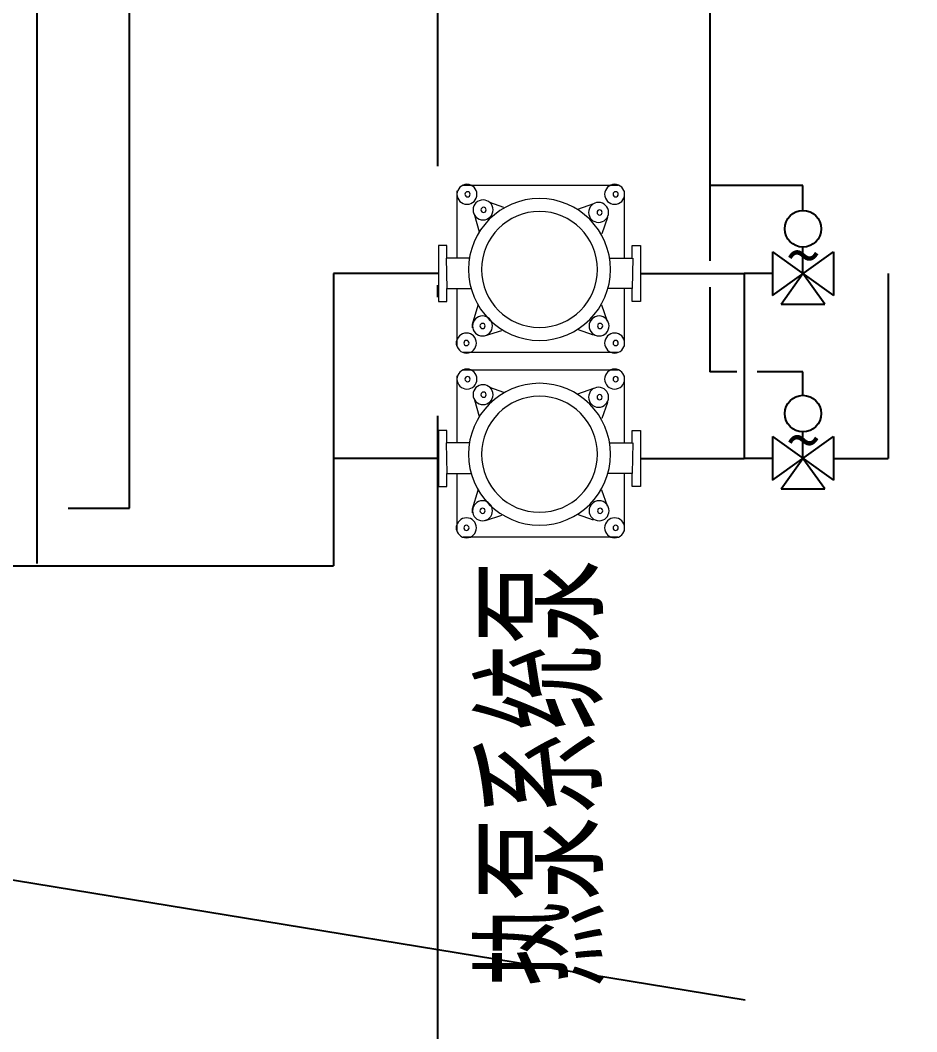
# Model space of a CAD drawing. Header units: millimetres. Extents: x 11476074 to 24729458, y -1239991 to 2813188.
# Drawn here: x 12564095 to 12565602, y 426518 to 428219 of the extents above; entities that cross this region are included whole.
import ezdxf

# ---------------------------------------------------------------- set-up
doc = ezdxf.new("R2010")
doc.units = ezdxf.units.MM
doc.header["$LTSCALE"] = 1000
doc.linetypes.add('DASH', pattern=[0.35, 0.25, -0.1])
doc.linetypes.add('DOTE', pattern=[2.42, 2, -0.2, 0.02, -0.2])
for name, color, linetype in [('20220819景观提资', 11, 'Continuous'), ('A-AXIS', 18, 'DOTE'), ('AOS', 7, 'Continuous'), ('HZHZNEWPLOTLAYER#@$TT', 7, 'Continuous'), ('S-SB', 40, 'Continuous'), ('S-热媒-DIM', 40, 'Continuous'), ('S-热媒1', 200, '热媒管1'), ('S-热媒回1', 110, '热媒回管1'), ('排水沟', 133, 'Continuous')]:
    doc.layers.add(name, color=color, linetype=linetype)
doc.styles.get("Standard").update_dxf_attribs({"font": 'gbenor.shx', "bigfont": 'gbcbig.shx'})
doc.styles.add('TITXV', font='', dxfattribs={"width": 0.7})
doc.styles.get('TITXV').set_extended_font_data('SimSun')
doc.linetypes.add('热媒回管1', pattern='A,5,-0.2,["1RMH",TITXV,S=0.2,R=0,X=-0.1,Y=-0.1],-0.5', length=5.7)
doc.linetypes.add('热媒管1', pattern='A,5,-0.2,["1RM",TITXV,S=0.2,R=0,X=-0.1,Y=-0.1],-0.4', length=5.6)

# ---------------------------------------------------------------- blocks, each defined once
blk = doc.blocks.new('A$C2E1F4B8B')
at = {"layer": '20220819景观提资'}
h = blk.add_hatch(dxfattribs=at)
h.set_pattern_fill('草坪或沼泽', color=68, scale=200)
h.set_pattern_definition([(0, (-25387.84, -126494.34), (800, 800), [120, -24, 32, -24, 120, -480]), (0, (-25427.84, -126470.34), (800, 800), [80, -60, 120, -60, 80, -400]), (0, (-25147.84, -126150.34), (800, 800), [100, -40, 100, -560]), (0, (-25547.84, -125990.34), (800, 800), [40, -80, 40, -640]), (90, (-25467.84, -125990.34), (-800, 800), [72, -728]), (90, (-25227.84, -126470.34), (-800, 800), [80, -720]), (90, (-25027.84, -126150.34), (-800, 800), [80, -720]), (45, (-25123.84, -126478.34), (9e-14, 800), [80, -1051.3708]), (135, (-25331.84, -126478.34), (-800, 9e-14), [80, -1051.3708]), (63.43495, (-25147.84, -126474.34), (4e-08, 800), [80, -1708.8544]), (75.96376, (-25187.84, -126470.34), (3e-08, 800), [80, -3218.4845]), (75.96376, (-24987.84, -126150.34), (3e-08, 800), [64, -3234.4845]), (75.96376, (-25451.84, -125990.34), (3e-08, 800), [56, -3242.4845]), (104.03624, (-25267.84, -126470.34), (-3e-08, 800), [80, -3218.4845]), (104.03624, (-25067.84, -126150.34), (-3e-08, 800), [64, -3234.4845]), (104.03624, (-25483.84, -125990.34), (-3e-08, 800), [56, -3242.4845]), (116.56505, (-25307.84, -126474.34), (-3e-07, 800), [80, -1708.8534])])
edge = h.paths.add_edge_path()
edge.add_arc((44235, 65460.2), 1750.3, 360, 395.0919)
edge.add_line((45667.2, 66466.4), (38842.1, 76200))
edge.add_line((38842.1, 76200), (37506, 76200))
edge.add_line((37506, 76200), (37234.9, 76200))
edge.add_line((37234.9, 76200), (37234.9, 77700))
edge.add_line((37234.9, 77700), (35934.9, 77700))
edge.add_line((35934.9, 77700), (34734.9, 77700))
edge.add_line((34734.9, 77700), (34734.9, 85100))
edge.add_line((34734.9, 85100), (34979.2, 85192.4))
edge.add_line((34979.2, 85192.4), (32340.8, 83499.5))
edge.add_line((32340.8, 83499.5), (32534.9, 83500))
edge.add_line((32534.9, 83500), (28299.2, 83500))
edge.add_line((28299.2, 83500), (28299.2, 81108))
edge.add_line((28299.2, 81108), (28299.2, 78471.4))
edge.add_line((28299.2, 78471.4), (32556.4, 78468.6))
edge.add_line((32556.4, 78468.6), (32556.4, 73287.2))
edge.add_line((32556.4, 73287.2), (35556.4, 73287.2))
edge.add_line((35556.4, 73287.2), (35556.4, 72687.2))
edge.add_line((35556.4, 72687.2), (38201.1, 72687.2))
edge.add_line((38201.1, 72687.2), (38201.1, 73587.2))
edge.add_line((38201.1, 73587.2), (40001.1, 73587.2))
edge.add_line((40001.1, 73587.2), (40001.1, 71787.2))
edge.add_line((40001.1, 71787.2), (38201.1, 71787.2))
edge.add_line((38201.1, 71787.2), (33618.6, 71787.2))
edge.add_line((33618.6, 71787.2), (33618.6, 72687.2))
edge.add_line((33618.6, 72687.2), (32556.4, 72687.2))
edge.add_line((32556.4, 72687.2), (32556.4, 73287.2))
edge.add_line((32556.4, 73287.2), (32556.4, 78468.6))
edge.add_line((32556.4, 78468.6), (28299.2, 78471.4))
edge.add_line((28299.2, 78471.4), (28299.2, 81108))
edge.add_line((28299.2, 81108), (28299.2, 83500))
edge.add_line((28299.2, 83500), (32768.9, 84300))
edge.add_line((32768.9, 84300), (33817.2, 84300))
edge.add_line((33817.2, 84300), (34979.2, 85192.4))
edge.add_line((34979.2, 85192.4), (36171.9, 86028.9))
edge.add_line((36171.9, 86028.9), (33186.4, 90286.4))
edge.add_line((33186.4, 90286.4), (26614.8, 85677.9))
edge.add_arc((24692.3, 88307.1), 3257.1, 271.3535, 306.1749, ccw=False)
edge.add_line((24769.2, 85050.9), (22434.9, 85050))
edge.add_arc((22408.3, 82298.7), 2751.4, 89.4455, 125.0366)
edge.add_line((20828.7, 84551.5), (19610.4, 83697.1))
edge.add_arc((20198.5, 80755.4), 3000, 35.0346, 101.3065, ccw=False)
edge.add_line((22655, 82477.6), (34282.4, 65893.3))
edge.add_arc((31825.9, 64171.1), 3000, -54.9654, 35.0346, ccw=False)
edge.add_line((33548.2, 61714.6), (27598.9, 57543.6))
edge.add_arc((25876.7, 60000), 3000, 270, 305.0346, ccw=False)
edge.add_line((25876.7, 57000), (6534.9, 57000))
edge.add_arc((6534.9, 60000), 3000, 180, 270, ccw=False)
edge.add_line((3534.9, 60000), (3534.9, 67789.6))
edge.add_line((3534.9, 67789.6), (2225.7, 66888.6))
edge.add_arc((4120.7, 64580.6), 2986.3, 129.3886, 178.9922)
edge.add_line((1134.9, 64633.2), (1134.9, 55900))
edge.add_line((1134.9, 55900), (5084.9, 55900))
edge.add_line((5084.9, 55900), (31718.6, 55900))
edge.add_line((31718.6, 55900), (31718.6, 58600))
edge.add_line((31718.6, 58600), (30245.2, 58600))
edge.add_line((30245.2, 58600), (30245.2, 59000))
edge.add_line((30245.2, 59000), (35469.9, 59000))
edge.add_line((35469.9, 59000), (35469.9, 60500))
edge.add_line((35469.9, 60500), (33406, 60500))
edge.add_line((33406, 60500), (33406, 60900))
edge.add_line((33406, 60900), (40285.2, 60899.9))
edge.add_line((40285.2, 60899.9), (40285.2, 60899.9))
edge.add_line((40285.2, 60899.9), (40285.2, 61500))
edge.add_line((40285.2, 61500), (42085.2, 61500))
edge.add_line((42085.2, 61500), (42085.2, 60899.9))
edge.add_line((42085.2, 60899.9), (45985.3, 60899.8))
edge.add_line((45985.3, 60899.8), (45985.3, 65460.2))
h.paths.add_polyline_path([(35284.9, 75502.3), (35284.9, 76102.3), (37084.9, 76102.3), (37084.9, 75502.3)], flags=16)
h.paths.add_polyline_path([(34684.9, 76202.3), (34684.9, 77500), (36484.9, 77500), (36484.9, 76202.3)], flags=16)
h.paths.add_polyline_path([(36184.9, 74802.3), (34384.9, 74802.3), (34384.9, 75402.3), (36184.9, 75402.3)], flags=16)
h.paths.add_polyline_path([(36184.9, 74102.3), (34384.9, 74102.3), (34384.9, 74702.3), (36184.9, 74702.3)], flags=16)
h.paths.add_polyline_path([(35556.4, 73387.3), (33756.4, 73387.3), (33756.4, 73987.3), (35556.4, 73987.3)], flags=16)
h.paths.add_polyline_path([(35556.4, 73287.2), (35556.4, 72687.2), (32556.4, 72687.2), (32556.4, 73287.2)], flags=17)
h.paths.add_polyline_path([(36335.9, 71087.2), (34535.9, 71087.2), (34535.9, 71687.2), (36335.9, 71687.2)], flags=16)
h.paths.add_polyline_path([(36335.9, 70387.2), (34835.9, 70387.2), (34835.9, 70987.2), (36335.9, 70987.2)], flags=16)
h.paths.add_polyline_path([(36635.9, 69687.2), (34835.9, 69687.2), (34835.9, 70287.2), (36635.9, 70287.2)], flags=16)
h.paths.add_polyline_path([(36635.9, 67787.2), (36635.9, 69587.2), (42635.9, 69587.2), (42635.9, 67787.2), (40835.9, 67787.2)], flags=16)
h.paths.add_polyline_path([(36535.9, 67787.2), (35785.2, 67787.2), (35785.2, 69587.2), (36535.9, 69587.2)], flags=16)
h.paths.add_polyline_path([(35785.2, 67087.2), (35785.2, 67687.2), (38785.2, 67687.2), (38785.2, 67087.2)], flags=16)
h.paths.add_polyline_path([(35934.9, 65707.2), (35934.9, 66987.2), (38634.9, 66987.2), (38634.9, 65707.2)], flags=16)
h.paths.add_polyline_path([(37585.2, 65093.6), (37585.2, 65693.6), (37585.2, 65707.2), (39385.2, 65707.2), (39385.2, 65693.6), (39385.2, 65093.6)], flags=16)
h.paths.add_polyline_path([(39485.2, 64393.6), (39485.2, 65693.6), (43444.7, 65693.6), (43444.7, 65693.6), (45244.7, 65693.6), (45244.7, 63893.6), (43444.7, 63893.6), (43444.7, 64393.6)], flags=16)
h.paths.add_polyline_path([(38131.3, 63693.6), (38131.3, 64293.6), (40831.3, 64293.6), (40831.3, 63693.6)], flags=16)
h.paths.add_polyline_path([(36985.2, 64393.6), (36985.2, 64993.6), (39385.2, 64993.6), (39385.2, 64393.6)], flags=16)
h.paths.add_polyline_path([(39385.2, 65707.2), (39385.2, 65693.6), (37585.2, 65693.6), (37585.2, 65707.2)], flags=0)
h.paths.add_polyline_path([(39631.3, 62993.6), (39631.3, 63593.6), (41431.3, 63593.6), (41431.3, 62993.6)], flags=16)
h.paths.add_polyline_path([(40531.3, 62893.6), (42031.3, 62893.6), (42031.3, 62293.6), (40531.3, 62293.6)], flags=16)
h.paths.add_polyline_path([(40531.3, 62193.6), (42331.3, 62193.6), (42331.3, 61593.6), (40531.3, 61593.6)], flags=16)
blk = doc.blocks.new('A$C02B2000F')
at = {"color": 7}
for p, q in [((-87.8, 51.2), (-14.6, 51.2)), ((-14.6, -51.2), (-87.8, 51.2)), ((-87.8, -51.2), (-14.6, 51.2)), ((0, 36.6), (-51.2, 0)), ((0, -36.6), (0, 36.6)), ((-51.2, 0), (-95.9, 0)), ((0, -36.6), (-51.2, 0)), ((-87.8, -51.2), (-14.6, -51.2))]:
    blk.add_line(p, q, dxfattribs=at)
blk.add_circle((-126.6, 0), 30.7, dxfattribs=at)
at = {"color": 7, "insert": (-122.1, 0.6), "char_height": 81, "width": 1235.712, "attachment_point": 2, "rotation": 90}
blk.add_mtext('{\\fSimSun|b0|i0|c134|p2;~}', dxfattribs=at)
blk = doc.blocks.new('A$C65384536')
at = {"layer": 'AOS', "color": 7, "lineweight": 0}
for p, q in [((47.1, 0), (-47.1, 0)), ((47.1, -13.9), (47.1, 0)), ((-47.1, 0), (-47.1, -13.9)), ((-47.1, -13.9), (-25.2, -13.9)), ((26.2, -13), (-25.2, -13.9)), ((-25.2, -13.9), (-25.2, -54.9)), ((26.2, -52), (26.2, -13.9)), ((26.2, -13.9), (47.1, -13.9)), ((-25.2, -27.7), (-122.5, -27.7)), ((139.1, -27.7), (26.2, -27.7)), ((-132.6, -38), (-132.6, -298.2)), ((148.9, -298), (148.9, -37.3)), ((-80.2, -55.7), (-53.2, -65.3)), ((94.2, -55.7), (67.2, -65.3)), ((-103.6, -79.3), (-94.1, -106.2)), ((117.6, -79.3), (108.1, -106.2)), ((-104.1, -260.7), (-95.4, -233.4)), ((119.9, -253.6), (111.5, -230.1)), ((98.4, -279), (70.5, -271)), ((-91.2, -282.2), (-84.7, -282.2)), ((-84.7, -282.2), (-53.1, -272.9)), ((-25.2, -325.7), (-25.2, -284.7)), ((26.2, -287.6), (26.2, -325.7)), ((-25.2, -308.9), (-122.4, -308.9)), ((-119.9, -309.1), (-113.6, -309.1)), ((139.1, -308.9), (26.2, -308.9)), ((-47, -339.6), (-47, -325.7)), ((-47, -325.7), (-25.2, -325.7)), ((47.1, -339.6), (-47, -339.6)), ((26.2, -326.5), (-25.2, -325.7)), ((26.2, -325.7), (47.1, -325.7)), ((47.1, -325.7), (47.1, -339.6))]:
    blk.add_line(p, q, dxfattribs=at)
for centre, radius in [((-116.7, -43.5), 16.8), ((133.4, -43.5), 16.8), ((-116.7, -41.8), 4.35), ((7, -169.8), 119.3), ((133.4, -41.8), 4.35), ((-88, -69.6), 16.8), ((-88, -67.9), 4.35), ((102.9, -70.5), 16.8), ((102.9, -68.8), 4.35), ((7, -169.8), 97.5), ((-88, -265.6), 16.8), ((107.2, -264.7), 16.8), ((-88, -265.6), 4.35), ((107.2, -263.9), 4.35), ((-116.7, -292.6), 16.8), ((-116.7, -292.6), 4.35), ((133.4, -291.7), 16.8), ((133.4, -290.8), 4.35)]:
    blk.add_circle(centre, radius, dxfattribs=at)
blk = doc.blocks.new('A$C3098313E')
at = {"layer": 'S-热媒-DIM'}
for p, q in [((5932.6, 4333.7), (5932.6, 3871.1)), ((6088.9, 3997.4), (5932.6, 3997.4)), ((6088.9, 3955.4), (6088.9, 3997.4)), ((5932.6, 3826.7), (5932.6, 3684)), ((5977.7, 3684), (5932.6, 3684)), ((6088.9, 3684), (6012.1, 3684)), ((6088.9, 3644.7), (6088.9, 3684))]:
    blk.add_line(p, q, dxfattribs=at)
at = {"layer": 'S-热媒1'}
for p, q in [((4957, 3455), (4957, 5001)), ((4853.7, 3455), (4957, 3455))]:
    blk.add_line(p, q, dxfattribs=at)
at = {"layer": 'S-热媒回1'}
for p, q in [((4801.7, 3362.2), (4801.7, 4904)), ((5476.4, 3849.3), (5300, 3849.3)), ((5300, 3849.3), (5300, 3358)), ((5815.9, 3849.3), (5990.4, 3849.3)), ((6037.6, 3849.3), (5990.4, 3849.3)), ((5990.4, 3849.3), (5990.4, 3538.6)), ((6232.4, 3849.3), (6232.4, 3538.6)), ((5476.4, 3538.6), (5300, 3538.6)), ((5815.9, 3538.6), (5990.4, 3538.6)), ((6037.6, 3538.6), (5990.4, 3538.6)), ((6140.1, 3538.6), (6232.4, 3538.6)), ((4654.5, 3358), (5300, 3358))]:
    blk.add_line(p, q, dxfattribs=at)
at = {"layer": 'S-热媒-DIM', "xscale": -1, "rotation": 270}
for p in [(5815.9, 3849.3), (5815.9, 3538.6)]:
    blk.add_blockref('A$C65384536', p, dxfattribs=at)
at = {"layer": 'S-热媒1', "rotation": 270}
for p in [(6088.9, 3798.1), (6088.9, 3487.4)]:
    blk.add_blockref('A$C02B2000F', p, dxfattribs=at)
at = {"layer": 'S-SB'}
blk.add_text('热泵系统泵', height=200, rotation=90, dxfattribs=at).set_placement((5753.6, 2649.2))
blk = doc.blocks.new('00')
at = {"color": 2, "linetype": 'DASH', "ltscale": 10}
blk.add_line((12531760.8, 432067), (12584596.8, 423413.2), dxfattribs=at)
blk.add_blockref('A$C3098313E', (12559321.8, 423943.3))
at = {"layer": 'HZHZNEWPLOTLAYER#@$TT'}
blk.add_blockref('A$C2E1F4B8B', (12555561.9, 362813.2), dxfattribs=at)
blk = doc.blocks.new('qlzw')
at = {"layer": 'A-AXIS'}
blk.add_line((12431366.8, 979989.8, 0), (12431366.8, 1082989.8), dxfattribs=at)

msp = doc.modelspace()

# ---------------------------------------------------------------- block references
msp.add_blockref('00', (0, 0))
at = {"layer": '排水沟'}
msp.add_blockref('qlzw', (133430, -631876.5), dxfattribs=at)

doc.saveas('drawing.dxf')
